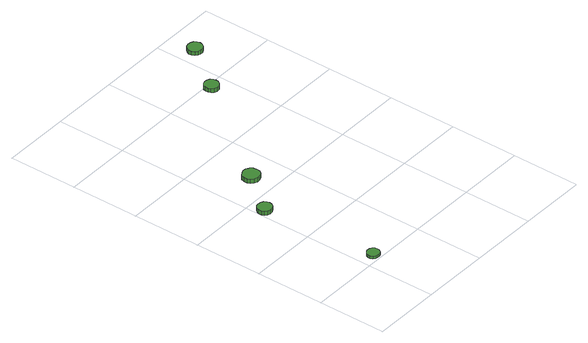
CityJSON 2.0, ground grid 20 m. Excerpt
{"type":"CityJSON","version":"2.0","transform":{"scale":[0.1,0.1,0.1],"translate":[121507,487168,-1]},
"CityObjects":{
"tree1":{"type":"SolitaryVegetationObject","attributes":{"function":"something"},"geometry":[{"type":"MultiSurface","lod":"1","boundaries":[[[0,1,2,3,4,5,6,7,8,9,10,11,12,13,14]],[[15,16,17,18,19,20,21,22,23,24,25,26,27,28,29]],[[0,29,28,1]],[[1,28,27,2]],[[2,27,26,3]],[[3,26,25,4]],[[4,25,24,5]],[[5,24,23,6]],[[6,23,22,7]],[[7,22,21,8]],[[8,21,20,9]],[[9,20,19,10]],[[10,19,18,11]],[[11,18,17,12]],[[12,17,16,13]],[[13,16,15,14]],[[14,15,29,0]]]}]},
"tree2":{"type":"SolitaryVegetationObject","attributes":{"function":"something"},"geometry":[{"type":"MultiSurface","lod":"1","boundaries":[[[30,31,32,33,34,35,36,37,38,39,40,41,42,43,44]],[[45,46,47,48,49,50,51,52,53,54,55,56,57,58,59]],[[30,59,58,31]],[[31,58,57,32]],[[32,57,56,33]],[[33,56,55,34]],[[34,55,54,35]],[[35,54,53,36]],[[36,53,52,37]],[[37,52,51,38]],[[38,51,50,39]],[[39,50,49,40]],[[40,49,48,41]],[[41,48,47,42]],[[42,47,46,43]],[[43,46,45,44]],[[44,45,59,30]]]}]},
"tree3":{"type":"SolitaryVegetationObject","attributes":{"function":"something"},"geometry":[{"type":"MultiSurface","lod":"1","boundaries":[[[60,61,62,63,64,65,66,67,68,69,70,71,72,73,74]],[[75,76,77,78,79,80,81,82,83,84,85,86,87,88,89]],[[60,89,88,61]],[[61,88,87,62]],[[62,87,86,63]],[[63,86,85,64]],[[64,85,84,65]],[[65,84,83,66]],[[66,83,82,67]],[[67,82,81,68]],[[68,81,80,69]],[[69,80,79,70]],[[70,79,78,71]],[[71,78,77,72]],[[72,77,76,73]],[[73,76,75,74]],[[74,75,89,60]]]}]},
"tree4":{"type":"SolitaryVegetationObject","attributes":{"function":"something"},"geometry":[{"type":"MultiSurface","lod":"1","boundaries":[[[90,91,92,93,94,95,96,97,98,99,100,101,102,103,104]],[[105,106,107,108,109,110,111,112,113,114,115,116,117,118,119]],[[90,119,118,91]],[[91,118,117,92]],[[92,117,116,93]],[[93,116,115,94]],[[94,115,114,95]],[[95,114,113,96]],[[96,113,112,97]],[[97,112,111,98]],[[98,111,110,99]],[[99,110,109,100]],[[100,109,108,101]],[[101,108,107,102]],[[102,107,106,103]],[[103,106,105,104]],[[104,105,119,90]]]}]},
"tree5":{"type":"SolitaryVegetationObject","attributes":{"function":"something"},"geometry":[{"type":"MultiSurface","lod":"1","boundaries":[[[120,121,122,123,124,125,126,127,128,129,130,131,132,133,134]],[[135,136,137,138,139,140,141,142,143,144,145,146,147,148,149]],[[120,149,148,121]],[[121,148,147,122]],[[122,147,146,123]],[[123,146,145,124]],[[124,145,144,125]],[[125,144,143,126]],[[126,143,142,127]],[[127,142,141,128]],[[128,141,140,129]],[[129,140,139,130]],[[130,139,138,131]],[[131,138,137,132]],[[132,137,136,133]],[[133,136,135,134]],[[134,135,149,120]]]}]}
},
"vertices":[
[63,23,14],[62,30,14],[57,36,14],[51,40,14],[43,41,14],[36,38,14],[30,33,14],[27,26,14],[27,19,14],[30,12,14],[36,7,14],[43,5,14],[51,5,14],[57,9,14],[62,15,14],[62,15,6],[57,9,6],[51,5,6],[43,5,6],[36,7,6],[30,12,6],[27,19,6],[27,26,6],[30,33,6],[36,38,6],[43,41,6],[51,40,6],[57,36,6],[62,30,6],[63,23,6],
[43,356,20],[41,364,20],[36,371,20],[29,375,20],[20,376,20],[12,374,20],[5,368,20],[2,360,20],[2,351,20],[5,343,20],[12,337,20],[20,335,20],[29,336,20],[36,340,20],[41,347,20],[41,347,7],[36,340,7],[29,336,7],[20,335,7],[12,337,7],[5,343,7],[2,351,7],[2,360,7],[5,368,7],[12,374,7],[20,376,7],[29,375,7],[36,371,7],[41,364,7],[43,356,7],
[130,465,25],[128,475,25],[122,483,25],[113,489,25],[103,490,25],[93,486,25],[85,480,25],[81,470,25],[81,460,25],[85,451,25],[93,444,25],[103,441,25],[113,442,25],[122,447,25],[128,455,25],[128,455,12],[122,447,12],[113,442,12],[103,441,12],[93,444,12],[85,451,12],[81,460,12],[81,470,12],[85,480,12],[93,486,12],[103,490,12],[113,489,12],[122,483,12],[128,475,12],[130,465,12],
[370,785,21],[368,794,21],[363,801,21],[356,805,21],[347,806,21],[339,803,21],[332,797,21],[329,789,21],[329,781,21],[332,773,21],[339,767,21],[347,764,21],[356,765,21],[363,770,21],[368,777,21],[368,777,9],[363,770,9],[356,765,9],[347,764,9],[339,767,9],[332,773,9],[329,781,9],[329,789,9],[332,797,9],[339,803,9],[347,806,9],[356,805,9],[363,801,9],[368,794,9],[370,785,9],
[474,919,18],[472,928,18],[467,935,18],[459,939,18],[450,940,18],[442,938,18],[435,932,18],[431,923,18],[431,914,18],[435,906,18],[442,900,18],[450,898,18],[459,898,18],[467,903,18],[472,910,18],[472,910,6],[467,903,6],[459,898,6],[450,898,6],[442,900,6],[435,906,6],[431,914,6],[431,923,6],[435,932,6],[442,938,6],[450,940,6],[459,939,6],[467,935,6],[472,928,6],[474,919,6]
]}
